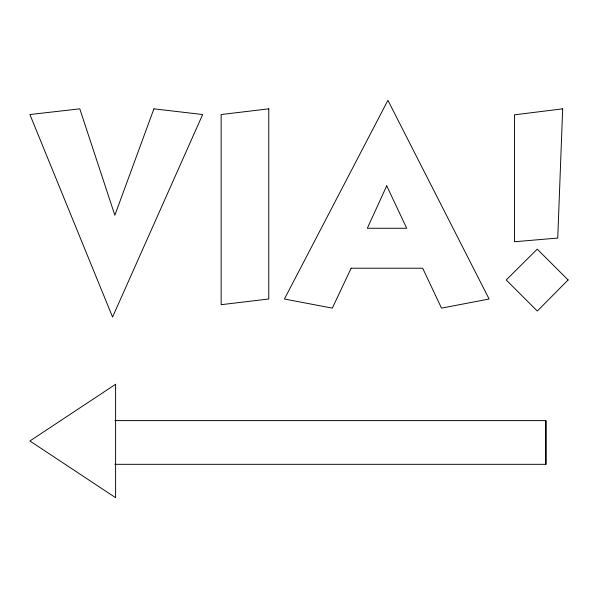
<?xml version="1.0" encoding="UTF-8"?>
<svg xmlns="http://www.w3.org/2000/svg" width="598" height="598" viewBox="0 0 598 598"><rect width="100%" height="100%" fill="white"/><g stroke="black" fill="none" stroke-linecap="round" stroke-linejoin="round"><path stroke-width="0.9" d="M114.861 420.603L545.981 420.603L545.981 464.317L114.861 464.317M545.825 420.603L545.825 464.317M562.681 108.836L557.74 238.049L514.452 241.756L514.452 114.831L562.681 108.836M153.91 108.836L114.853 215.243L79.788 108.836L29.9 114.539L112.574 317.045L202.655 114.539L153.91 108.836M386.727 185.814L367.314 228.272L406.707 228.272L386.727 185.814M351.138 268.218L332.316 308.134L284.424 299.015L387.908 100.314L489.112 299.015L441.503 308.134L422.689 268.218L351.138 268.218M568.1 279.961L537.31 311.057L506.237 279.961L537.236 249.149L568.1 279.961M115.601 384.282L29.9 440.988L115.601 497.685L115.601 384.282M268.764 108.836L221.155 114.539L221.155 304.688L268.764 298.993L268.764 108.836"/></g></svg>
